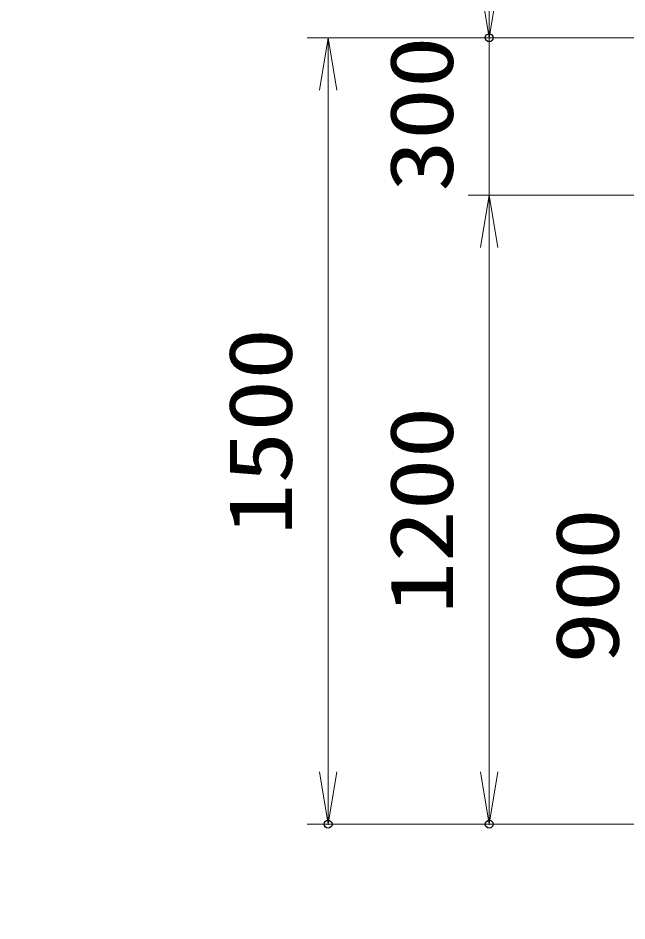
# Model space of a CAD drawing. Units: millimetres at full size. Extents: x -11880 to 11880, y -8400 to 8400.
# Drawn here: x -200 to 961, y -838 to 884 of the extents above; entities that cross this region are included whole.
import ezdxf
from ezdxf.enums import TextEntityAlignment as Align

# ---------------------------------------------------------------- set-up
doc = ezdxf.new("R2010")
doc.units = ezdxf.units.MM
doc.header["$LTSCALE"] = 30
doc.header["$PDMODE"] = 32
doc.header["$PDSIZE"] = 15
doc.layers.add('0-4_寸法線', color=4, linetype='Continuous', lineweight=18)
doc.layers.add('0-5_0', color=7, linetype='Continuous', lineweight=18)
doc.layers.add('0-6_Defpoints', color=7, linetype='Continuous')
doc.styles.add('ＭＳ ゴシック', font='')
doc.styles.get('ＭＳ ゴシック').set_extended_font_data('MS Gothic')

# ---------------------------------------------------------------- blocks, each defined once
blk = doc.blocks.new('_Open')
at = {"layer": '0-5_0', "color": 4}
blk.add_line((-30, 5), (0, 0), dxfattribs=at)
blk.add_lwpolyline([(-30, -5), (0, 0), (-30, 0)], dxfattribs=at)
blk = doc.blocks.new('S58')
at = {"layer": '0-4_寸法線'}
for points in [[(28528196.9, 81117920.3), (28565574.5, 81117920.3), (28575890.4, 81097452.5), (28577240.6, 81094773.5)], [(28575443.9, 81097227.5), (28577240.6, 81094773.5), (28576336.9, 81097677.6)]]:
    blk.add_lwpolyline(points, dxfattribs=at)
at = {"layer": '0-4_寸法線', "color": 254, "style": 'ＭＳ ゴシック'}
for s, width, p in [('戸当り柱 SUS304', 0.9, (28528196.9, 81125620.9)), ('φ216.3×4t HL', 1.05, (28527592.1, 81119320.9))]:
    blk.add_text(s, height=3637, dxfattribs=dict(at, width=width)).set_placement(p, align=Align.BOTTOM_LEFT)
blk = doc.blocks.new('S59')
at = {"layer": '0-4_寸法線'}
for points in [[(28504386.5, 81034298.8), (28561549.7, 81034298.8), (28572354.6, 81059792.9), (28573525.3, 81062555)], [(28572815, 81059597.8), (28573525.3, 81062555), (28571894.2, 81059988)]]:
    blk.add_lwpolyline(points, dxfattribs=at)
at = {"layer": '0-4_寸法線', "color": 254, "style": 'ＭＳ ゴシック', "width": 0.9}
for s, p in [('4-M12×120 オ－ルアンカ－', (28503954.5, 81048361)), ('4-M12 袋ナット', (28503954.5, 81042061))]:
    blk.add_text(s, height=3637, dxfattribs=at).set_placement(p, align=Align.BOTTOM_LEFT)
at = {"layer": '0-4_寸法線', "color": 254, "style": 'ＭＳ ゴシック'}
blk.add_text('SUS304相当', height=3637, dxfattribs=at).set_placement((28503954.5, 81035699.4), align=Align.BOTTOM_LEFT)

msp = doc.modelspace()

# ---------------------------------------------------------------- linework, layer by layer
at = {"layer": '0-4_寸法線'}
for p, q in [((2353.88, 846.63), (351.29, 846.63)), ((391.29, 846.63), (391.29, -653.37)), ((2353.88, 846.63), (658.49, 846.63)), ((698.49, 546.63), (698.49, 846.63)), ((2353.88, 546.63), (658.49, 546.63)), ((2344.55, 546.63), (658.49, 546.63)), ((698.49, 546.63), (698.49, -653.37)), ((698.49, 446.63), (698.49, 346.63)), ((1730.88, -653.37), (351.29, -653.37)), ((1630.88, -653.37), (658.49, -653.37))]:
    msp.add_line(p, q, dxfattribs=at)
at = {"layer": '0-6_Defpoints'}
for p in [(698.49, 846.63), (391.29, -653.37), (698.49, -653.37)]:
    msp.add_point(p, dxfattribs=at)

# ---------------------------------------------------------------- block references
at = {"layer": '0-4_寸法線', "xscale": 0.03333333, "yscale": 0.03333333}
for name in ['S58', 'S59']:
    msp.add_blockref(name, (-950335.97, -2702779.54), dxfattribs=at)
at = {"layer": '0-4_寸法線', "xscale": 3.333333, "yscale": 3.333333}
for p, rotation in [((698.49, 846.63), 270), ((391.29, 846.63), 90), ((698.49, 546.63), 90), ((698.49, 546.63), 90), ((391.29, -653.37), 270), ((698.49, -653.37), 270)]:
    msp.add_blockref('_Open', p, dxfattribs=dict(at, rotation=rotation))

# ---------------------------------------------------------------- texts
at = {"layer": '0-4_寸法線', "color": 254, "style": 'ＭＳ ゴシック', "width": 1.2}
for s, p in [('300', (665.8, 552.63)), ('1500', (358.61, -102.57)), ('1200', (665.8, -252.57)), ('900', (981.92, -347.37))]:
    msp.add_text(s, height=121.2, rotation=90, dxfattribs=at).set_placement(p, align=Align.BOTTOM_LEFT)

doc.saveas('drawing.dxf')
